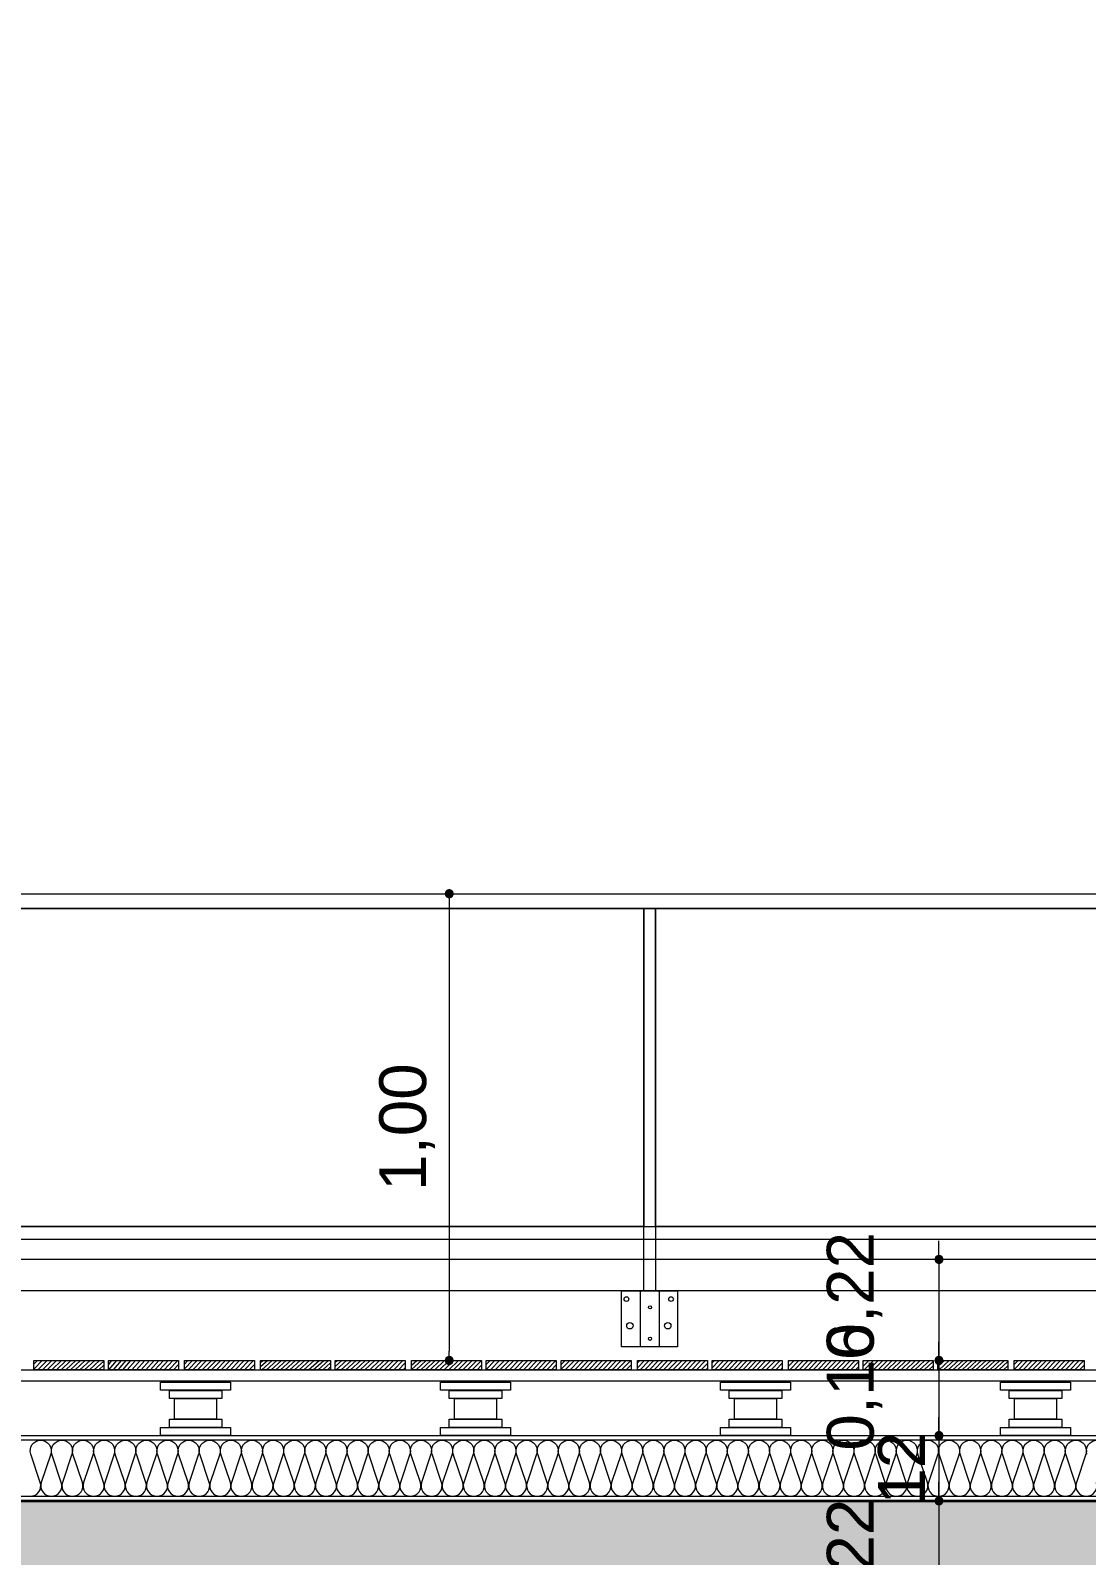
# Model space of a CAD drawing. Header units: metres. Extents: x 1838950 to 1842843, y 5171318 to 5174224.
# Drawn here: x 1841248.296 to 1841250.559, y 5171396.825 to 5171400.093 of the extents above; entities that cross this region are included whole.
import ezdxf

# ---------------------------------------------------------------- set-up
doc = ezdxf.new("R2010")
doc.units = ezdxf.units.M
doc.header["$LTSCALE"] = 0.0254
doc.header["$PDMODE"] = 1
doc.header["$PDSIZE"] = -2
doc.layers.get('0').update_dxf_attribs({"lineweight": 18})
doc.layers.get('DEFPOINTS').update_dxf_attribs({"lineweight": 18})
doc.layers.add('00 CHAZAL Coupe A.5', color=7, linetype='Continuous', lineweight=18)
doc.layers.add('00 CHAZAL INVISIBLE ARCHI', color=7, linetype='Continuous', lineweight=5)
doc.styles.add('Arial', font='arial.ttf')
doc.dimstyles.new('IS', dxfattribs={"dimtxt": 302.065972, "dimasz": 9.92187e-05, "dimexe": 2e-07, "dimexo": 1e-06, "dimgap": 3e-07, "dimtad": 1, "dimzin": 3, "dimtxsty": 'Arial', "dimblk": 'DOT', "dimblk1": 'DOT', "dimblk2": 'DOT', "dimcen": 0, "dimdle": 1e-06, "dimazin": 0, "dimtfac": 1, "dimtix": 1, "dimtmove": 0, "dimatfit": 0, "dimldrblk": 'DOT', "dimfxl": 1e-06, "dimfxlon": 1, "dimfrac": 2, "dimtolj": 1, "dimtzin": 3, "dimarcsym": 0})
pattern_1 = [(45, (388.169114, 220.869576), (0, -0.01), [])]

# ---------------------------------------------------------------- blocks, each defined once
blk = doc.blocks.new('Groupe-1760-1')
at = {"layer": '00 CHAZAL Coupe A.5', "color": 7, "linetype": 'Continuous', "lineweight": 18, "flags": 128}
for points in [[(1841248.2954, 5171396.9523, 0.512176), (1841248.3168, 5171396.982), (1841248.2965, 5171397.0427, -0.512176), (1841248.3178, 5171397.0723), (1841248.318, 5171397.0723, -0.512176), (1841248.3394, 5171397.0427), (1841248.3191, 5171396.982, 0.512176), (1841248.3404, 5171396.9523), (1841248.3407, 5171396.9523, 0.512176), (1841248.362, 5171396.982), (1841248.3417, 5171397.0427, -0.512176), (1841248.3631, 5171397.0723), (1841248.3633, 5171397.0723, -0.512176), (1841248.3847, 5171397.0427), (1841248.3644, 5171396.982, 0.512176), (1841248.3857, 5171396.9523), (1841248.3859, 5171396.9523, 0.512176), (1841248.4073, 5171396.982), (1841248.387, 5171397.0427, -0.512176), (1841248.4083, 5171397.0723), (1841248.4086, 5171397.0723, -0.512176), (1841248.4299, 5171397.0427), (1841248.4096, 5171396.982, 0.512176), (1841248.431, 5171396.9523), (1841248.4312, 5171396.9523, 0.512176), (1841248.4526, 5171396.982), (1841248.4323, 5171397.0427, -0.512176), (1841248.4536, 5171397.0723), (1841248.4539, 5171397.0723, -0.512176), (1841248.4752, 5171397.0427), (1841248.4549, 5171396.982, 0.512176), (1841248.4762, 5171396.9523), (1841248.4765, 5171396.9523, 0.512176), (1841248.4978, 5171396.982), (1841248.4775, 5171397.0427, -0.512176), (1841248.4989, 5171397.0723), (1841248.4991, 5171397.0723, -0.512176), (1841248.5205, 5171397.0427), (1841248.5002, 5171396.982, 0.512176), (1841248.5215, 5171396.9523), (1841248.5218, 5171396.9523, 0.512176), (1841248.5431, 5171396.982), (1841248.5228, 5171397.0427, -0.512176), (1841248.5441, 5171397.0723), (1841248.5444, 5171397.0723, -0.512176), (1841248.5657, 5171397.0427), (1841248.5454, 5171396.982, 0.512176), (1841248.5668, 5171396.9523), (1841248.567, 5171396.9523, 0.512176), (1841248.5884, 5171396.982), (1841248.5681, 5171397.0427, -0.512176), (1841248.5894, 5171397.0723), (1841248.5897, 5171397.0723, -0.512176), (1841248.611, 5171397.0427), (1841248.5907, 5171396.982, 0.512176), (1841248.612, 5171396.9523), (1841248.6123, 5171396.9523, 0.512176), (1841248.6336, 5171396.982), (1841248.6133, 5171397.0427, -0.512176), (1841248.6347, 5171397.0723), (1841248.6349, 5171397.0723, -0.512176), (1841248.6563, 5171397.0427), (1841248.636, 5171396.982, 0.512176), (1841248.6573, 5171396.9523), (1841248.6576, 5171396.9523, 0.512176), (1841248.6789, 5171396.982), (1841248.6586, 5171397.0427, -0.512176), (1841248.6799, 5171397.0723), (1841248.6802, 5171397.0723, -0.512176), (1841248.7015, 5171397.0427), (1841248.6812, 5171396.982, 0.512176), (1841248.7026, 5171396.9523), (1841248.7028, 5171396.9523, 0.512176), (1841248.7242, 5171396.982), (1841248.7039, 5171397.0427, -0.512176), (1841248.7252, 5171397.0723), (1841248.7255, 5171397.0723, -0.512176), (1841248.7468, 5171397.0427), (1841248.7265, 5171396.982, 0.512176), (1841248.7479, 5171396.9523), (1841248.7481, 5171396.9523, 0.512176), (1841248.7694, 5171396.982), (1841248.7491, 5171397.0427, -0.512176), (1841248.7705, 5171397.0723), (1841248.7707, 5171397.0723, -0.512176), (1841248.7921, 5171397.0427), (1841248.7718, 5171396.982, 0.512176), (1841248.7931, 5171396.9523), (1841248.7934, 5171396.9523, 0.512176), (1841248.8147, 5171396.982), (1841248.7944, 5171397.0427, -0.512176), (1841248.8158, 5171397.0723), (1841248.816, 5171397.0723, -0.512176), (1841248.8374, 5171397.0427), (1841248.8171, 5171396.982, 0.512176), (1841248.8384, 5171396.9523), (1841248.8386, 5171396.9523, 0.512176), (1841248.86, 5171396.982), (1841248.8397, 5171397.0427, -0.512176), (1841248.861, 5171397.0723), (1841248.8613, 5171397.0723, -0.512176), (1841248.8826, 5171397.0427), (1841248.8623, 5171396.982, 0.512176), (1841248.8837, 5171396.9523), (1841248.8839, 5171396.9523, 0.512176), (1841248.9053, 5171396.982), (1841248.8951, 5171397.0123)], [(1841248.8951, 5171397.0123), (1841248.885, 5171397.0427, -0.512176), (1841248.9063, 5171397.0723), (1841248.9066, 5171397.0723, -0.512176), (1841248.9279, 5171397.0427), (1841248.9076, 5171396.982, 0.512176), (1841248.9289, 5171396.9523), (1841248.9292, 5171396.9523, 0.512176), (1841248.9505, 5171396.982), (1841248.9302, 5171397.0427, -0.512176), (1841248.9516, 5171397.0723), (1841248.9518, 5171397.0723, -0.512176), (1841248.9732, 5171397.0427), (1841248.9529, 5171396.982, 0.512176), (1841248.9742, 5171396.9523), (1841248.9745, 5171396.9523, 0.512176), (1841248.9958, 5171396.982), (1841248.9755, 5171397.0427, -0.512176), (1841248.9968, 5171397.0723), (1841248.9971, 5171397.0723, -0.512176), (1841249.0184, 5171397.0427), (1841248.9981, 5171396.982, 0.512176), (1841249.0195, 5171396.9523), (1841249.0197, 5171396.9523, 0.512176), (1841249.0411, 5171396.982), (1841249.0208, 5171397.0427, -0.512176), (1841249.0421, 5171397.0723), (1841249.0424, 5171397.0723, -0.512176), (1841249.0637, 5171397.0427), (1841249.0434, 5171396.982, 0.512176), (1841249.0647, 5171396.9523), (1841249.065, 5171396.9523, 0.512176), (1841249.0863, 5171396.982), (1841249.066, 5171397.0427, -0.512176), (1841249.0874, 5171397.0723), (1841249.0876, 5171397.0723, -0.512176), (1841249.109, 5171397.0427), (1841249.0887, 5171396.982, 0.512176), (1841249.11, 5171396.9523), (1841249.1103, 5171396.9523, 0.512176), (1841249.1316, 5171396.982), (1841249.1113, 5171397.0427, -0.512176), (1841249.1326, 5171397.0723), (1841249.1329, 5171397.0723, -0.512176), (1841249.1542, 5171397.0427), (1841249.1339, 5171396.982, 0.512176), (1841249.1553, 5171396.9523), (1841249.1555, 5171396.9523, 0.512176), (1841249.1769, 5171396.982), (1841249.1566, 5171397.0427, -0.512176), (1841249.1779, 5171397.0723), (1841249.1782, 5171397.0723, -0.512176), (1841249.1995, 5171397.0427), (1841249.1792, 5171396.982, 0.512176), (1841249.2005, 5171396.9523), (1841249.2008, 5171396.9523, 0.512176), (1841249.2221, 5171396.982), (1841249.2018, 5171397.0427, -0.512176), (1841249.2232, 5171397.0723), (1841249.2234, 5171397.0723, -0.512176), (1841249.2448, 5171397.0427), (1841249.2245, 5171396.982, 0.512176), (1841249.2458, 5171396.9523), (1841249.2461, 5171396.9523, 0.512176), (1841249.2674, 5171396.982), (1841249.2471, 5171397.0427, -0.512176), (1841249.2685, 5171397.0723), (1841249.2687, 5171397.0723, -0.512176), (1841249.29, 5171397.0427), (1841249.2697, 5171396.982, 0.512176), (1841249.2911, 5171396.9523), (1841249.2913, 5171396.9523, 0.512176), (1841249.3127, 5171396.982), (1841249.2924, 5171397.0427, -0.512176), (1841249.3137, 5171397.0723), (1841249.314, 5171397.0723, -0.512176), (1841249.3353, 5171397.0427), (1841249.315, 5171396.982, 0.512176), (1841249.3364, 5171396.9523), (1841249.3366, 5171396.9523, 0.512176), (1841249.358, 5171396.982), (1841249.3377, 5171397.0427, -0.512176), (1841249.359, 5171397.0723), (1841249.3592, 5171397.0723, -0.512176), (1841249.3806, 5171397.0427), (1841249.3603, 5171396.982, 0.512176), (1841249.3816, 5171396.9523), (1841249.3819, 5171396.9523, 0.512176), (1841249.4032, 5171396.982), (1841249.3829, 5171397.0427, -0.512176), (1841249.4043, 5171397.0723), (1841249.4045, 5171397.0723, -0.512176), (1841249.4259, 5171397.0427), (1841249.4056, 5171396.982, 0.512176), (1841249.4269, 5171396.9523), (1841249.4271, 5171396.9523, 0.512176), (1841249.4485, 5171396.982), (1841249.4282, 5171397.0427, -0.512176), (1841249.4495, 5171397.0723), (1841249.4498, 5171397.0723, -0.512176), (1841249.4711, 5171397.0427), (1841249.4508, 5171396.982, 0.512176), (1841249.4722, 5171396.9523), (1841249.4724, 5171396.9523, 0.512176), (1841249.4938, 5171396.982), (1841249.4735, 5171397.0427, -0.512176), (1841249.4948, 5171397.0723), (1841249.4951, 5171397.0723, -0.512176), (1841249.5164, 5171397.0427), (1841249.4961, 5171396.982, 0.512176), (1841249.5174, 5171396.9523), (1841249.5177, 5171396.9523, 0.512176), (1841249.539, 5171396.982), (1841249.5187, 5171397.0427, -0.512176), (1841249.5401, 5171397.0723), (1841249.5403, 5171397.0723, -0.512176), (1841249.5617, 5171397.0427), (1841249.5414, 5171396.982, 0.512176), (1841249.5627, 5171396.9523), (1841249.563, 5171396.9523, 0.512176), (1841249.5843, 5171396.982), (1841249.564, 5171397.0427, -0.512176), (1841249.5853, 5171397.0723), (1841249.5856, 5171397.0723, -0.512176), (1841249.6069, 5171397.0427), (1841249.5866, 5171396.982, 0.512176), (1841249.608, 5171396.9523), (1841249.6082, 5171396.9523, 0.512176), (1841249.6296, 5171396.982), (1841249.6093, 5171397.0427, -0.512176), (1841249.6306, 5171397.0723), (1841249.6309, 5171397.0723, -0.512176), (1841249.6522, 5171397.0427), (1841249.6319, 5171396.982, 0.512176), (1841249.6532, 5171396.9523), (1841249.6535, 5171396.9523, 0.512176), (1841249.6748, 5171396.982), (1841249.6647, 5171397.0123)], [(1841249.6647, 5171397.0123), (1841249.6545, 5171397.0427, -0.512176), (1841249.6759, 5171397.0723), (1841249.6761, 5171397.0723, -0.512176), (1841249.6975, 5171397.0427), (1841249.6772, 5171396.982, 0.512176), (1841249.6985, 5171396.9523), (1841249.6988, 5171396.9523, 0.512176), (1841249.7201, 5171396.982), (1841249.6998, 5171397.0427, -0.512176), (1841249.7211, 5171397.0723), (1841249.7214, 5171397.0723, -0.512176), (1841249.7427, 5171397.0427), (1841249.7224, 5171396.982, 0.512176), (1841249.7438, 5171396.9523), (1841249.744, 5171396.9523, 0.512176), (1841249.7654, 5171396.982), (1841249.7451, 5171397.0427, -0.512176), (1841249.7664, 5171397.0723), (1841249.7667, 5171397.0723, -0.512176), (1841249.788, 5171397.0427), (1841249.7677, 5171396.982, 0.512176), (1841249.7891, 5171396.9523), (1841249.7893, 5171396.9523, 0.512176), (1841249.8106, 5171396.982), (1841249.7903, 5171397.0427, -0.512176), (1841249.8117, 5171397.0723), (1841249.8119, 5171397.0723, -0.512176), (1841249.8333, 5171397.0427), (1841249.813, 5171396.982, 0.512176), (1841249.8343, 5171396.9523), (1841249.8346, 5171396.9523, 0.512176), (1841249.8559, 5171396.982), (1841249.8356, 5171397.0427, -0.512176), (1841249.857, 5171397.0723), (1841249.8572, 5171397.0723, -0.512176), (1841249.8786, 5171397.0427), (1841249.8583, 5171396.982, 0.512176), (1841249.8796, 5171396.9523), (1841249.8798, 5171396.9523, 0.512176), (1841249.9012, 5171396.982), (1841249.8809, 5171397.0427, -0.512176), (1841249.9022, 5171397.0723), (1841249.9025, 5171397.0723, -0.512176), (1841249.9238, 5171397.0427), (1841249.9035, 5171396.982, 0.512176), (1841249.9249, 5171396.9523), (1841249.9251, 5171396.9523, 0.512176), (1841249.9465, 5171396.982), (1841249.9262, 5171397.0427, -0.512176), (1841249.9475, 5171397.0723), (1841249.9478, 5171397.0723, -0.512176), (1841249.9691, 5171397.0427), (1841249.9488, 5171396.982, 0.512176), (1841249.9701, 5171396.9523), (1841249.9704, 5171396.9523, 0.512176), (1841249.9917, 5171396.982), (1841249.9714, 5171397.0427, -0.512176), (1841249.9928, 5171397.0723), (1841249.993, 5171397.0723, -0.512176), (1841250.0144, 5171397.0427), (1841249.9941, 5171396.982, 0.512176), (1841250.0154, 5171396.9523), (1841250.0157, 5171396.9523, 0.512176), (1841250.037, 5171396.982), (1841250.0167, 5171397.0427, -0.512176), (1841250.038, 5171397.0723), (1841250.0383, 5171397.0723, -0.512176), (1841250.0596, 5171397.0427), (1841250.0393, 5171396.982, 0.512176), (1841250.0607, 5171396.9523), (1841250.0609, 5171396.9523, 0.512176), (1841250.0823, 5171396.982), (1841250.062, 5171397.0427, -0.512176), (1841250.0833, 5171397.0723), (1841250.0836, 5171397.0723, -0.512176), (1841250.1049, 5171397.0427), (1841250.0846, 5171396.982, 0.512176), (1841250.1059, 5171396.9523), (1841250.1062, 5171396.9523, 0.512176), (1841250.1275, 5171396.982), (1841250.1072, 5171397.0427, -0.512176), (1841250.1286, 5171397.0723), (1841250.1288, 5171397.0723, -0.512176), (1841250.1502, 5171397.0427), (1841250.1299, 5171396.982, 0.512176), (1841250.1512, 5171396.9523), (1841250.1515, 5171396.9523, 0.512176), (1841250.1728, 5171396.982), (1841250.1525, 5171397.0427, -0.512176), (1841250.1738, 5171397.0723), (1841250.1741, 5171397.0723, -0.512176), (1841250.1954, 5171397.0427), (1841250.1751, 5171396.982, 0.512176), (1841250.1965, 5171396.9523), (1841250.1967, 5171396.9523, 0.512176), (1841250.2181, 5171396.982), (1841250.1978, 5171397.0427, -0.512176), (1841250.2191, 5171397.0723), (1841250.2194, 5171397.0723, -0.512176), (1841250.2407, 5171397.0427), (1841250.2204, 5171396.982, 0.512176), (1841250.2417, 5171396.9523), (1841250.242, 5171396.9523, 0.512176), (1841250.2633, 5171396.982), (1841250.243, 5171397.0427, -0.512176), (1841250.2644, 5171397.0723), (1841250.2646, 5171397.0723, -0.512176), (1841250.286, 5171397.0427), (1841250.2657, 5171396.982, 0.512176), (1841250.287, 5171396.9523), (1841250.2873, 5171396.9523, 0.512176), (1841250.3086, 5171396.982), (1841250.2883, 5171397.0427, -0.512176), (1841250.3097, 5171397.0723), (1841250.3099, 5171397.0723, -0.512176), (1841250.3312, 5171397.0427), (1841250.3109, 5171396.982, 0.512176), (1841250.3323, 5171396.9523), (1841250.3325, 5171396.9523, 0.512176), (1841250.3539, 5171396.982), (1841250.3336, 5171397.0427, -0.512176), (1841250.3549, 5171397.0723), (1841250.3552, 5171397.0723, -0.512176), (1841250.3765, 5171397.0427), (1841250.3562, 5171396.982, 0.512176), (1841250.3776, 5171396.9523), (1841250.3778, 5171396.9523, 0.512176), (1841250.3992, 5171396.982), (1841250.3789, 5171397.0427, -0.512176), (1841250.4002, 5171397.0723), (1841250.4004, 5171397.0723, -0.512176), (1841250.4218, 5171397.0427), (1841250.4015, 5171396.982, 0.512176), (1841250.4228, 5171396.9523), (1841250.423, 5171396.9523)], [(1841250.423, 5171396.9523), (1841250.4231, 5171396.9523, 0.512176), (1841250.4444, 5171396.982), (1841250.4241, 5171397.0427, -0.512176), (1841250.4455, 5171397.0723), (1841250.4457, 5171397.0723, -0.512176), (1841250.4671, 5171397.0427), (1841250.4468, 5171396.982, 0.512176), (1841250.4681, 5171396.9523), (1841250.4683, 5171396.9523, 0.512176), (1841250.4897, 5171396.982), (1841250.4694, 5171397.0427, -0.512176), (1841250.4907, 5171397.0723), (1841250.491, 5171397.0723, -0.512176), (1841250.5123, 5171397.0427), (1841250.492, 5171396.982, 0.512176), (1841250.5134, 5171396.9523), (1841250.5136, 5171396.9523, 0.512176), (1841250.535, 5171396.982), (1841250.5147, 5171397.0427, -0.512176), (1841250.536, 5171397.0723), (1841250.5363, 5171397.0723, -0.512176), (1841250.5576, 5171397.0427), (1841250.5373, 5171396.982, 0.512176), (1841250.5586, 5171396.9523), (1841250.5589, 5171396.9523, 0.512176), (1841250.5802, 5171396.982)], [(1841250.5599, 5171397.0427, -0.512176), (1841250.5813, 5171397.0723)]]:
    blk.add_lwpolyline(points, format="xyb", dxfattribs=at)
blk = doc.blocks.new('Groupe-1928-1')
at = {"layer": '00 CHAZAL Coupe A.5', "color": 7, "linetype": 'Continuous', "lineweight": 5, "flags": 128}
for points in [[(1841250.3748, 5171397.1969), (1841250.5248, 5171397.1969), (1841250.5248, 5171397.1797), (1841250.3748, 5171397.1797)], [(1841250.3935, 5171397.1792), (1841250.506, 5171397.1792), (1841250.506, 5171397.162), (1841250.3935, 5171397.1621)], [(1841250.4048, 5171397.1621), (1841250.4948, 5171397.162), (1841250.4948, 5171397.1176), (1841250.4048, 5171397.1176)], [(1841250.3748, 5171397.0995), (1841250.5248, 5171397.0995), (1841250.5248, 5171397.0823), (1841250.3748, 5171397.0823)], [(1841250.3935, 5171397.1172), (1841250.506, 5171397.1172), (1841250.506, 5171397.1), (1841250.3935, 5171397.1)]]:
    blk.add_lwpolyline(points, close=True, dxfattribs=at)
blk = doc.blocks.new('Groupe-1929-1')
at = {"layer": '00 CHAZAL Coupe A.5', "color": 7, "linetype": 'Continuous', "lineweight": 5, "flags": 128}
for points in [[(1841249.7748, 5171397.1969), (1841249.9248, 5171397.1969), (1841249.9248, 5171397.1797), (1841249.7748, 5171397.1797)], [(1841249.7935, 5171397.1792), (1841249.906, 5171397.1792), (1841249.906, 5171397.162), (1841249.7935, 5171397.1621)], [(1841249.8048, 5171397.1621), (1841249.8948, 5171397.162), (1841249.8948, 5171397.1176), (1841249.8048, 5171397.1176)], [(1841249.7748, 5171397.0995), (1841249.9248, 5171397.0995), (1841249.9248, 5171397.0823), (1841249.7748, 5171397.0823)], [(1841249.7935, 5171397.1172), (1841249.906, 5171397.1172), (1841249.906, 5171397.1), (1841249.7935, 5171397.1)]]:
    blk.add_lwpolyline(points, close=True, dxfattribs=at)
blk = doc.blocks.new('Groupe-1930-1')
at = {"layer": '00 CHAZAL Coupe A.5', "color": 7, "linetype": 'Continuous', "lineweight": 5, "flags": 128}
for points in [[(1841249.1748, 5171397.1969), (1841249.3248, 5171397.1969), (1841249.3248, 5171397.1797), (1841249.1748, 5171397.1797)], [(1841249.1935, 5171397.1792), (1841249.306, 5171397.1792), (1841249.306, 5171397.162), (1841249.1935, 5171397.1621)], [(1841249.2048, 5171397.1621), (1841249.2948, 5171397.162), (1841249.2948, 5171397.1176), (1841249.2048, 5171397.1176)], [(1841249.1748, 5171397.0995), (1841249.3248, 5171397.0995), (1841249.3248, 5171397.0823), (1841249.1748, 5171397.0823)], [(1841249.1935, 5171397.1172), (1841249.306, 5171397.1172), (1841249.306, 5171397.1), (1841249.1935, 5171397.1)]]:
    blk.add_lwpolyline(points, close=True, dxfattribs=at)
blk = doc.blocks.new('Groupe-1931-1')
at = {"layer": '00 CHAZAL Coupe A.5', "color": 7, "linetype": 'Continuous', "lineweight": 5, "flags": 128}
for points in [[(1841248.5748, 5171397.1969), (1841248.7248, 5171397.1969), (1841248.7248, 5171397.1797), (1841248.5748, 5171397.1797)], [(1841248.5935, 5171397.1792), (1841248.706, 5171397.1792), (1841248.706, 5171397.162), (1841248.5935, 5171397.1621)], [(1841248.6048, 5171397.1621), (1841248.6948, 5171397.162), (1841248.6948, 5171397.1176), (1841248.6048, 5171397.1176)], [(1841248.5748, 5171397.0995), (1841248.7248, 5171397.0995), (1841248.7248, 5171397.0823), (1841248.5748, 5171397.0823)], [(1841248.5935, 5171397.1172), (1841248.706, 5171397.1172), (1841248.706, 5171397.1), (1841248.5935, 5171397.1)]]:
    blk.add_lwpolyline(points, close=True, dxfattribs=at)
blk = doc.blocks.new('Groupe-1954-1')
at = {"layer": '00 CHAZAL Coupe A.5', "color": 7, "linetype": 'Continuous', "lineweight": 5, "flags": 128}
for points in [[(1841249.6105, 5171398.2113), (1841249.6355, 5171398.2113), (1841249.6355, 5171397.3922), (1841249.6105, 5171397.3922)], [(1841249.5625, 5171397.3922), (1841249.6825, 5171397.3922), (1841249.6825, 5171397.2722), (1841249.5625, 5171397.2722)], [(1841249.603, 5171397.3922), (1841249.643, 5171397.3922), (1841249.643, 5171397.2722), (1841249.603, 5171397.2722)]]:
    blk.add_lwpolyline(points, close=True, dxfattribs=at)
at = {"layer": '00 CHAZAL Coupe A.5', "color": 7, "linetype": 'Continuous', "lineweight": 5}
for centre, radius in [((1841249.5731, 5171397.3748), 0.005), ((1841249.6236, 5171397.3571), 0.0035), ((1841249.6686, 5171397.3748), 0.005), ((1841249.5805, 5171397.3177), 0.00693), ((1841249.6616, 5171397.3177), 0.00693), ((1841249.6236, 5171397.2899), 0.0035)]:
    blk.add_circle(centre, radius, dxfattribs=at)
blk = doc.blocks.new('_DOT')
at = {"color": 0, "linetype": 'ByBlock', "lineweight": -2}
blk.add_line((-0.5, 0), (-1, 0), dxfattribs=at)
at = {"color": 0, "linetype": 'ByBlock', "const_width": 0.5}
blk.add_lwpolyline([(-0.25, 0, 1), (0.25, 0, 1)], format="xyb", close=True, dxfattribs=at)
blk = doc.blocks.new('*D475')
at = {"layer": '00 CHAZAL Coupe A.5', "color": 0, "linetype": 'Continuous', "lineweight": -2, "transparency": 16777216}
for p, q in [((1841249.1935, 5171398.2433), (1841249.1932, 5171398.2433)), ((1841249.1933, 5171398.2234), (1841249.1933, 5171397.2631)), ((1841249.1935, 5171397.2433), (1841249.1932, 5171397.2433))]:
    blk.add_line(p, q, dxfattribs=at)
at = {"layer": 'DEFPOINTS', "color": 0, "transparency": 16777216}
for p in [(1841250.1833, 5171398.2433), (1841249.1933, 5171397.2433), (1841250.1553, 5171397.2433)]:
    blk.add_point(p, dxfattribs=at)
at = {"layer": '00 CHAZAL Coupe A.5', "color": 0, "lineweight": -2, "transparency": 16777216, "xscale": 0.01984375, "yscale": 0.01984375, "zscale": 0.01984375}
for p, rotation in [((1841249.1933, 5171398.2433), 90), ((1841249.1933, 5171397.2433), 270)]:
    blk.add_blockref('_DOT', p, dxfattribs=dict(at, rotation=rotation))
at = {"layer": '00 CHAZAL Coupe A.5', "color": 0, "lineweight": 5, "transparency": 16777216, "insert": (1841249.1029, 5171397.7433), "char_height": 0.10051, "attachment_point": 5, "rotation": 90, "style": 'Arial'}
blk.add_mtext('\\A1;1,00', dxfattribs=at)
blk = doc.blocks.new('*D588')
at = {"layer": '00 CHAZAL Coupe A.5', "color": 0, "linetype": 'Continuous', "lineweight": -2, "transparency": 16777216}
for p, q in [((1841250.2429, 5171397.4796), (1841250.2429, 5171397.4995)), ((1841250.2427, 5171397.4598), (1841250.2429, 5171397.4598)), ((1841250.2429, 5171397.4598), (1841250.2429, 5171397.2433)), ((1841250.2427, 5171397.2433), (1841250.2429, 5171397.2433)), ((1841250.2429, 5171397.2234), (1841250.2429, 5171397.2036))]:
    blk.add_line(p, q, dxfattribs=at)
at = {"layer": 'DEFPOINTS', "color": 0, "transparency": 16777216}
for p in [(1841248.7629, 5171397.4598), (1841249.4625, 5171397.2433), (1841250.2429, 5171397.2433)]:
    blk.add_point(p, dxfattribs=at)
at = {"layer": '00 CHAZAL Coupe A.5', "color": 0, "lineweight": -2, "transparency": 16777216, "xscale": 0.01984375, "yscale": 0.01984375, "zscale": 0.01984375}
for p, rotation in [((1841250.2429, 5171397.4598), 270), ((1841250.2429, 5171397.2433), 90)]:
    blk.add_blockref('_DOT', p, dxfattribs=dict(at, rotation=rotation))
at = {"layer": '00 CHAZAL Coupe A.5', "color": 0, "lineweight": 5, "transparency": 16777216, "insert": (1841250.0621, 5171397.3819), "char_height": 0.10051, "attachment_point": 5, "rotation": 90, "style": 'Arial'}
blk.add_mtext('\\A1;0,22', dxfattribs=at)
blk = doc.blocks.new('*D589')
at = {"layer": '00 CHAZAL Coupe A.5', "color": 0, "linetype": 'Continuous', "lineweight": -2, "transparency": 16777216}
for p, q in [((1841250.2429, 5171397.2631), (1841250.2429, 5171397.283)), ((1841250.2427, 5171397.2433), (1841250.2429, 5171397.2433)), ((1841250.2429, 5171397.2433), (1841250.2429, 5171397.0823)), ((1841250.2427, 5171397.0823), (1841250.2429, 5171397.0823)), ((1841250.2429, 5171397.0625), (1841250.2429, 5171397.0426))]:
    blk.add_line(p, q, dxfattribs=at)
at = {"layer": 'DEFPOINTS', "color": 0, "transparency": 16777216}
for p in [(1841249.4625, 5171397.2433), (1841249.441, 5171397.0823), (1841250.2429, 5171397.0823)]:
    blk.add_point(p, dxfattribs=at)
at = {"layer": '00 CHAZAL Coupe A.5', "color": 0, "lineweight": -2, "transparency": 16777216, "xscale": 0.01984375, "yscale": 0.01984375, "zscale": 0.01984375}
for p, rotation in [((1841250.2429, 5171397.2433), 270), ((1841250.2429, 5171397.0823), 90)]:
    blk.add_blockref('_DOT', p, dxfattribs=dict(at, rotation=rotation))
at = {"layer": '00 CHAZAL Coupe A.5', "color": 0, "lineweight": 5, "transparency": 16777216, "insert": (1841250.0621, 5171397.1868), "char_height": 0.10051, "attachment_point": 5, "rotation": 90, "style": 'Arial'}
blk.add_mtext('\\A1;0,16', dxfattribs=at)
blk = doc.blocks.new('*D590')
at = {"layer": '00 CHAZAL Coupe A.5', "color": 0, "linetype": 'Continuous', "lineweight": -2, "transparency": 16777216}
for p, q in [((1841250.2429, 5171397.1022), (1841250.2429, 5171397.122)), ((1841250.2427, 5171397.0823), (1841250.2429, 5171397.0823)), ((1841250.2429, 5171397.0823), (1841250.2429, 5171396.9425)), ((1841250.2427, 5171396.9425), (1841250.2429, 5171396.9425)), ((1841250.2429, 5171396.9226), (1841250.2429, 5171396.9028))]:
    blk.add_line(p, q, dxfattribs=at)
at = {"layer": 'DEFPOINTS', "color": 0, "transparency": 16777216}
for p in [(1841249.441, 5171397.0823), (1841249.4146, 5171396.9425), (1841250.2429, 5171396.9425)]:
    blk.add_point(p, dxfattribs=at)
at = {"layer": '00 CHAZAL Coupe A.5', "color": 0, "lineweight": -2, "transparency": 16777216, "xscale": 0.01984375, "yscale": 0.01984375, "zscale": 0.01984375}
for p, rotation in [((1841250.2429, 5171397.0823), 270), ((1841250.2429, 5171396.9425), 90)]:
    blk.add_blockref('_DOT', p, dxfattribs=dict(at, rotation=rotation))
at = {"layer": '00 CHAZAL Coupe A.5', "color": 0, "lineweight": 5, "transparency": 16777216, "insert": (1841250.1624, 5171397.0124), "char_height": 0.10051, "attachment_point": 5, "rotation": 90, "style": 'Arial'}
blk.add_mtext('\\A1;12', dxfattribs=at)
blk = doc.blocks.new('*D591')
at = {"layer": '00 CHAZAL Coupe A.5', "color": 0, "linetype": 'Continuous', "lineweight": -2, "transparency": 16777216}
for p, q in [((1841250.2429, 5171396.9623), (1841250.2429, 5171396.9822)), ((1841250.2427, 5171396.9425), (1841250.2429, 5171396.9425)), ((1841250.2429, 5171396.9425), (1841250.2429, 5171396.7225)), ((1841250.2427, 5171396.7225), (1841250.2429, 5171396.7225)), ((1841250.2429, 5171396.7026), (1841250.2429, 5171396.6828))]:
    blk.add_line(p, q, dxfattribs=at)
at = {"layer": 'DEFPOINTS', "color": 0, "transparency": 16777216}
for p in [(1841249.4146, 5171396.9425), (1841249.3729, 5171396.7225), (1841250.2429, 5171396.7225)]:
    blk.add_point(p, dxfattribs=at)
at = {"layer": '00 CHAZAL Coupe A.5', "color": 0, "lineweight": -2, "transparency": 16777216, "xscale": 0.01984375, "yscale": 0.01984375, "zscale": 0.01984375}
for p, rotation in [((1841250.2429, 5171396.9425), 270), ((1841250.2429, 5171396.7225), 90)]:
    blk.add_blockref('_DOT', p, dxfattribs=dict(at, rotation=rotation))
at = {"layer": '00 CHAZAL Coupe A.5', "color": 0, "lineweight": 5, "transparency": 16777216, "insert": (1841250.0621, 5171396.8105), "char_height": 0.10051, "attachment_point": 5, "rotation": 90, "style": 'Arial'}
blk.add_mtext('\\A1;0,22', dxfattribs=at)
blk = doc.blocks.new('Groupe-2016-1')
at = {"layer": '00 CHAZAL Coupe A.5', "color": 7, "linetype": 'Continuous', "lineweight": 5}
dim = blk.add_linear_dim(base=(1841249.1933, 5171397.2433), p1=(1841250.1833, 5171398.2433), p2=(1841250.1553, 5171397.2433), angle=90, dimstyle='IS', override={"dimtxt": 0.100506, "dimasz": 0.019844, "dimexe": 4e-05, "dimgap": 0.03, "dimpost": '<>', "dimtxsty": 'Arial', "dimdle": 0.0002, "dimtmove": 2, "dimfxl": 0.0002}, dxfattribs=at)
dim.commit()
dim.dimension.update_dxf_attribs({"geometry": '*D475', "text_midpoint": (1841249.1029, 5171397.7433)})
for base, p1, p2, picture, middle in [((1841250.2429, 5171397.2433), (1841248.7629, 5171397.4598), (1841249.4625, 5171397.2433), '*D588', (1841250.0621, 5171397.3819)), ((1841250.2429, 5171397.0823), (1841249.4625, 5171397.2433), (1841249.441, 5171397.0823), '*D589', (1841250.0621, 5171397.1868)), ((1841250.2429, 5171396.7225), (1841249.4146, 5171396.9425), (1841249.3729, 5171396.7225), '*D591', (1841250.0621, 5171396.8105))]:
    dim = blk.add_linear_dim(base=base, p1=p1, p2=p2, angle=90, dimstyle='IS', override={"dimtxt": 0.100506, "dimasz": 0.019844, "dimexe": 4e-05, "dimgap": 0.09985, "dimpost": '<>', "dimtxsty": 'Arial', "dimdle": 0.0002, "dimtmove": 2, "dimfxl": 0.0002}, dxfattribs=at)
    dim.commit()
    dim.dimension.update_dxf_attribs({"geometry": picture, "text_midpoint": middle, "dimtype": 160})
dim = blk.add_linear_dim(base=(1841250.2429, 5171396.9425), p1=(1841249.441, 5171397.0823), p2=(1841249.4146, 5171396.9425), angle=90, text='12', dimstyle='IS', override={"dimtxt": 0.100506, "dimasz": 0.019844, "dimexe": 4e-05, "dimgap": 0.03, "dimpost": '<>', "dimtxsty": 'Arial', "dimdle": 0.0002, "dimtmove": 2, "dimfxl": 0.0002}, dxfattribs=at)
dim.commit()
dim.dimension.update_dxf_attribs({"geometry": '*D590', "text_midpoint": (1841250.1624, 5171397.0124)})

msp = doc.modelspace()

# ---------------------------------------------------------------- hatches: boundary and pattern name
at = {"layer": '00 CHAZAL Coupe A.5', "linetype": 'Continuous', "lineweight": 0, "true_color": 0xaaaaaa}
h = msp.add_hatch(color=253, dxfattribs=at)
h.paths.add_polyline_path([(1841239.1099, 5171403.2439), (1841238.9499, 5171403.2439), (1841238.9499, 5171402.522), (1841224.6549, 5171402.522), (1841224.6549, 5171402.8722), (1841224.4749, 5171402.8722), (1841224.4749, 5171402.3262), (1841224.4753, 5171402.3262), (1841224.4753, 5171402.2722), (1841231.9236, 5171402.2722), (1841231.9236, 5171399.7325), (1841224.6553, 5171399.7325), (1841224.6553, 5171399.7322), (1841224.4753, 5171399.7322), (1841224.4753, 5171399.4822), (1841236.9879, 5171399.4822), (1841236.9879, 5171399.1129), (1841237.088, 5171399.1129), (1841237.088, 5171399.4822), (1841238.9303, 5171399.4822), (1841238.9303, 5171396.9425), (1841224.4753, 5171396.9425), (1841224.4753, 5171396.6924), (1841246.3779, 5171396.6924), (1841246.3779, 5171394.1015), (1841224.4753, 5171394.1015), (1841224.4753, 5171394.1014), (1841224.475, 5171394.1014), (1841224.475, 5171393.8514), (1841246.3779, 5171393.8514), (1841246.3779, 5171391.2612), (1841224.4753, 5171391.2612), (1841224.4753, 5171390.5112), (1841224.6553, 5171390.5657), (1841224.6553, 5171391.0317), (1841224.655, 5171391.0317), (1841224.655, 5171391.0617), (1841241.8826, 5171391.0617), (1841241.8826, 5171387.4772), (1841242.0826, 5171387.5343), (1841242.0826, 5171388.1704), (1841244.3829, 5171388.1704), (1841244.3829, 5171387.5928), (1841244.5758, 5171387.6477), (1841244.5758, 5171388.221), (1841251.1924, 5171388.221), (1841251.1924, 5171387.7397), (1841251.3529, 5171387.7877), (1841251.3529, 5171393.7041), (1841251.3532, 5171393.7041), (1841251.3532, 5171393.7364), (1841251.3524, 5171393.7364), (1841251.3524, 5171395.1234), (1841251.233, 5171395.1344), (1841251.233, 5171395.1634), (1841251.232, 5171395.1634), (1841251.232, 5171395.1656), (1841251.1924, 5171395.1656), (1841251.1924, 5171394.1015), (1841246.5578, 5171394.1015), (1841246.5578, 5171396.7225), (1841251.1924, 5171396.7225), (1841251.1924, 5171396.4894), (1841251.3524, 5171396.4894), (1841251.3524, 5171396.5307), (1841251.3529, 5171396.5307), (1841251.3529, 5171396.5567), (1841251.3524, 5171396.5567), (1841251.3524, 5171396.7225), (1841252.3408, 5171396.7225), (1841252.3408, 5171396.9289), (1841251.7205, 5171396.938), (1841251.7205, 5171396.9378), (1841251.3624, 5171396.9425), (1841251.3524, 5171396.9425), (1841251.3524, 5171397.0702), (1841251.3529, 5171397.0702), (1841251.3529, 5171397.2461), (1841251.3524, 5171397.2461), (1841251.3524, 5171397.2682), (1841251.3525, 5171397.2682), (1841251.3525, 5171397.4122), (1841251.3523, 5171397.4122), (1841251.3523, 5171397.4392), (1841251.1924, 5171397.4392), (1841251.1924, 5171396.9425), (1841245.1091, 5171396.9425), (1841245.0859, 5171396.9707), (1841245.0026, 5171397.1727), (1841244.92, 5171397.1734), (1841244.92, 5171397.1734), (1841244.9193, 5171397.1734), (1841244.9193, 5171396.9443), (1841244.9196, 5171396.9425), (1841239.1105, 5171396.9425), (1841239.1105, 5171399.2922), (1841239.1099, 5171399.2922), (1841239.1099, 5171399.5122), (1841244.863, 5171399.5122), (1841244.863, 5171399.5125), (1841244.9574, 5171399.5125), (1841244.9574, 5171399.4392), (1841245.1173, 5171399.4392), (1841245.1173, 5171399.4452), (1841245.1176, 5171399.4452), (1841245.1176, 5171399.5125), (1841246.106, 5171399.5125), (1841246.106, 5171399.7247), (1841245.4555, 5171399.7356), (1841245.455, 5171399.7343), (1841245.1176, 5171399.7399), (1841245.1176, 5171400.2325), (1841244.8176, 5171400.2325), (1841244.8176, 5171399.7325), (1841239.1099, 5171399.7325)])
h.paths.add_polyline_path([(1841244.3829, 5171391.0412), (1841244.3829, 5171388.4209), (1841242.0826, 5171388.4209), (1841242.0826, 5171391.0412)])
h.paths.add_polyline_path([(1841246.3779, 5171391.0412), (1841246.3779, 5171388.421), (1841244.5758, 5171388.421), (1841244.5758, 5171391.0412)])
h.paths.add_polyline_path([(1841251.1924, 5171391.0412), (1841251.1924, 5171390.9013), (1841251.1926, 5171390.9013), (1841251.1926, 5171390.8638), (1841251.1926, 5171390.8638), (1841251.1926, 5171388.421), (1841246.5578, 5171388.421), (1841246.5578, 5171391.0412)])
h.paths.add_polyline_path([(1841251.1924, 5171393.8815), (1841251.1924, 5171391.2612), (1841246.5579, 5171391.2612), (1841246.5579, 5171393.8815)])
h.paths.add_polyline_path([(1841244.92, 5171397.1734), (1841244.92, 5171397.1725), (1841244.9193, 5171397.1734)])
h.paths.add_polyline_path([(1841238.9303, 5171402.302), (1841238.9303, 5171399.7325), (1841238.5979, 5171399.7325), (1841232.1036, 5171399.7325), (1841232.1036, 5171402.3015), (1841238.8522, 5171402.302)])
at = {"layer": '00 CHAZAL Coupe A.5', "linetype": 'Continuous', "lineweight": 5, "true_color": 0xc0c0c0}
h = msp.add_hatch(dxfattribs=at)
h.set_pattern_fill('BOIS 45', color=9, style=0, pattern_type=2)
h.set_pattern_definition(pattern_1)
h.paths.add_polyline_path([(1841248.4528, 5171397.2233), (1841248.3028, 5171397.2233), (1841248.3028, 5171397.2433), (1841248.4528, 5171397.2433)])
h = msp.add_hatch(dxfattribs=at)
h.set_pattern_fill('BOIS 45', color=9, style=0, pattern_type=2)
h.set_pattern_definition(pattern_1)
h.paths.add_polyline_path([(1841248.6128, 5171397.2233), (1841248.4628, 5171397.2233), (1841248.4628, 5171397.2433), (1841248.6128, 5171397.2433)])
h = msp.add_hatch(dxfattribs=at)
h.set_pattern_fill('BOIS 45', color=9, style=0, pattern_type=2)
h.set_pattern_definition(pattern_1)
h.paths.add_polyline_path([(1841248.7757, 5171397.2233), (1841248.6257, 5171397.2233), (1841248.6257, 5171397.2433), (1841248.7757, 5171397.2433)])
h = msp.add_hatch(dxfattribs=at)
h.set_pattern_fill('BOIS 45', color=9, style=0, pattern_type=2)
h.set_pattern_definition(pattern_1)
h.paths.add_polyline_path([(1841248.939, 5171397.2233), (1841248.789, 5171397.2233), (1841248.789, 5171397.2433), (1841248.939, 5171397.2433)])
h = msp.add_hatch(dxfattribs=at)
h.set_pattern_fill('BOIS 45', color=9, style=0, pattern_type=2)
h.set_pattern_definition(pattern_1)
h.paths.add_polyline_path([(1841249.099, 5171397.2233), (1841248.949, 5171397.2233), (1841248.949, 5171397.2433), (1841249.099, 5171397.2433)])
h = msp.add_hatch(dxfattribs=at)
h.set_pattern_fill('BOIS 45', color=9, style=0, pattern_type=2)
h.set_pattern_definition(pattern_1)
h.paths.add_polyline_path([(1841249.2628, 5171397.2233), (1841249.1128, 5171397.2233), (1841249.1128, 5171397.2433), (1841249.2628, 5171397.2433)])
h = msp.add_hatch(dxfattribs=at)
h.set_pattern_fill('BOIS 45', color=9, style=0, pattern_type=2)
h.set_pattern_definition(pattern_1)
h.paths.add_polyline_path([(1841249.4228, 5171397.2233), (1841249.2728, 5171397.2233), (1841249.2728, 5171397.2433), (1841249.4228, 5171397.2433)])
h = msp.add_hatch(dxfattribs=at)
h.set_pattern_fill('BOIS 45', color=9, style=0, pattern_type=2)
h.set_pattern_definition(pattern_1)
h.paths.add_polyline_path([(1841249.5832, 5171397.2233), (1841249.4332, 5171397.2233), (1841249.4332, 5171397.2433), (1841249.5832, 5171397.2433)])
h = msp.add_hatch(dxfattribs=at)
h.set_pattern_fill('BOIS 45', color=9, style=0, pattern_type=2)
h.set_pattern_definition(pattern_1)
h.paths.add_polyline_path([(1841249.7465, 5171397.2233), (1841249.5965, 5171397.2233), (1841249.5965, 5171397.2433), (1841249.7465, 5171397.2433)])
h = msp.add_hatch(dxfattribs=at)
h.set_pattern_fill('BOIS 45', color=9, style=0, pattern_type=2)
h.set_pattern_definition(pattern_1)
h.paths.add_polyline_path([(1841249.9065, 5171397.2233), (1841249.7565, 5171397.2233), (1841249.7565, 5171397.2433), (1841249.9065, 5171397.2433)])
h = msp.add_hatch(dxfattribs=at)
h.set_pattern_fill('BOIS 45', color=9, style=0, pattern_type=2)
h.set_pattern_definition(pattern_1)
h.paths.add_polyline_path([(1841250.0703, 5171397.2233), (1841249.9203, 5171397.2233), (1841249.9203, 5171397.2433), (1841250.0703, 5171397.2433)])
h = msp.add_hatch(dxfattribs=at)
h.set_pattern_fill('BOIS 45', color=9, style=0, pattern_type=2)
h.set_pattern_definition(pattern_1)
h.paths.add_polyline_path([(1841250.2303, 5171397.2233), (1841250.0803, 5171397.2233), (1841250.0803, 5171397.2433), (1841250.2303, 5171397.2433)])
h = msp.add_hatch(dxfattribs=at)
h.set_pattern_fill('BOIS 45', color=9, style=0, pattern_type=2)
h.set_pattern_definition(pattern_1)
h.paths.add_polyline_path([(1841250.3907, 5171397.2233), (1841250.2407, 5171397.2233), (1841250.2407, 5171397.2433), (1841250.3907, 5171397.2433)])
h = msp.add_hatch(dxfattribs=at)
h.set_pattern_fill('BOIS 45', color=9, style=0, pattern_type=2)
h.set_pattern_definition(pattern_1)
h.paths.add_polyline_path([(1841250.554, 5171397.2233), (1841250.404, 5171397.2233), (1841250.404, 5171397.2433), (1841250.554, 5171397.2433)])

# ---------------------------------------------------------------- linework, layer by layer
at = {"layer": '00 CHAZAL Coupe A.5', "color": 7, "linetype": 'Continuous', "lineweight": 13}
msp.add_line((1841251.4833, 5171397.4598), (1841245.28, 5171397.4598), dxfattribs=at)
at = {"layer": '00 CHAZAL Coupe A.5', "color": 7, "linetype": 'Continuous', "lineweight": 5}
msp.add_line((1841251.1666, 5171397.3922), (1841245.3025, 5171397.3922), dxfattribs=at)
at = {"layer": '00 CHAZAL Coupe A.5', "color": 7, "linetype": 'Continuous', "lineweight": 5, "flags": 128}
for points in [[(1841245.2775, 5171398.2433), (1841251.1103, 5171398.2433), (1841251.1103, 5171398.2113), (1841245.2775, 5171398.2113)], [(1841245.3025, 5171397.5305), (1841251.1069, 5171397.5305), (1841251.1069, 5171397.5022), (1841245.3025, 5171397.5022)]]:
    msp.add_lwpolyline(points, close=True, dxfattribs=at)
at = {"layer": '00 CHAZAL Coupe A.5', "color": 7, "linetype": 'Continuous', "lineweight": 13, "flags": 128}
for points in [[(1841248.1912, 5171398.2113), (1841249.6105, 5171398.2113), (1841249.6105, 5171397.5305), (1841248.1912, 5171397.5305)], [(1841249.6355, 5171398.2113), (1841251.0549, 5171398.2113), (1841251.0549, 5171397.5305), (1841249.6355, 5171397.5305)], [(1841248.4528, 5171397.2233), (1841248.3028, 5171397.2233), (1841248.3028, 5171397.2433), (1841248.4528, 5171397.2433)], [(1841248.6128, 5171397.2233), (1841248.4628, 5171397.2233), (1841248.4628, 5171397.2433), (1841248.6128, 5171397.2433)], [(1841248.7757, 5171397.2233), (1841248.6257, 5171397.2233), (1841248.6257, 5171397.2433), (1841248.7757, 5171397.2433)], [(1841248.939, 5171397.2233), (1841248.789, 5171397.2233), (1841248.789, 5171397.2433), (1841248.939, 5171397.2433)], [(1841249.099, 5171397.2233), (1841248.949, 5171397.2233), (1841248.949, 5171397.2433), (1841249.099, 5171397.2433)], [(1841249.2628, 5171397.2233), (1841249.1128, 5171397.2233), (1841249.1128, 5171397.2433), (1841249.2628, 5171397.2433)], [(1841249.4228, 5171397.2233), (1841249.2728, 5171397.2233), (1841249.2728, 5171397.2433), (1841249.4228, 5171397.2433)], [(1841249.5832, 5171397.2233), (1841249.4332, 5171397.2233), (1841249.4332, 5171397.2433), (1841249.5832, 5171397.2433)], [(1841249.7465, 5171397.2233), (1841249.5965, 5171397.2233), (1841249.5965, 5171397.2433), (1841249.7465, 5171397.2433)], [(1841249.9065, 5171397.2233), (1841249.7565, 5171397.2233), (1841249.7565, 5171397.2433), (1841249.9065, 5171397.2433)], [(1841250.0703, 5171397.2233), (1841249.9203, 5171397.2233), (1841249.9203, 5171397.2433), (1841250.0703, 5171397.2433)], [(1841250.2303, 5171397.2233), (1841250.0803, 5171397.2233), (1841250.0803, 5171397.2433), (1841250.2303, 5171397.2433)], [(1841250.3907, 5171397.2233), (1841250.2407, 5171397.2233), (1841250.2407, 5171397.2433), (1841250.3907, 5171397.2433)], [(1841250.554, 5171397.2233), (1841250.404, 5171397.2233), (1841250.404, 5171397.2433), (1841250.554, 5171397.2433)], [(1841251.1496, 5171397.2233), (1841251.1496, 5171397.1986), (1841245.0303, 5171397.1986), (1841245.0303, 5171397.2042), (1841244.9312, 5171397.2042), (1841244.9312, 5171397.2233)], [(1841245.0545, 5171397.0823), (1841251.1924, 5171397.0823), (1841251.1924, 5171397.0723), (1841245.0545, 5171397.0723)], [(1841245.0917, 5171396.9525), (1841251.1924, 5171396.9525), (1841251.1924, 5171396.9425), (1841245.0917, 5171396.9425)]]:
    msp.add_lwpolyline(points, close=True, dxfattribs=at)
at = {"layer": '00 CHAZAL Coupe A.5', "color": 7, "linetype": 'Continuous', "lineweight": 35, "flags": 128}
msp.add_lwpolyline([(1841244.92, 5171397.1734), (1841244.92, 5171397.1734), (1841245.0026, 5171397.1727), (1841245.0859, 5171396.9707), (1841245.1091, 5171396.9425), (1841251.1924, 5171396.9425), (1841251.1924, 5171397.4392), (1841251.3523, 5171397.4392), (1841251.3523, 5171397.4122), (1841251.3525, 5171397.4122), (1841251.3525, 5171397.2682), (1841251.3524, 5171397.2682), (1841251.3524, 5171397.2461), (1841251.3529, 5171397.2461), (1841251.3529, 5171397.0702), (1841251.3524, 5171397.0702), (1841251.3524, 5171396.9425), (1841251.3624, 5171396.9425), (1841251.7205, 5171396.9378), (1841251.7205, 5171396.938), (1841252.3408, 5171396.9289), (1841252.3408, 5171396.7225)], dxfattribs=at)

# ---------------------------------------------------------------- block references
at = {"layer": '00 CHAZAL Coupe A.5', "color": 7}
for name in ['Groupe-1954-1', 'Groupe-1931-1', 'Groupe-1930-1', 'Groupe-1929-1', 'Groupe-1928-1', 'Groupe-1760-1']:
    msp.add_blockref(name, (0, 0), dxfattribs=at)
at = {"layer": '00 CHAZAL INVISIBLE ARCHI', "color": 7, "transparency": 33554687}
msp.add_blockref('Groupe-2016-1', (0, 0), dxfattribs=at)

doc.saveas('drawing.dxf')
